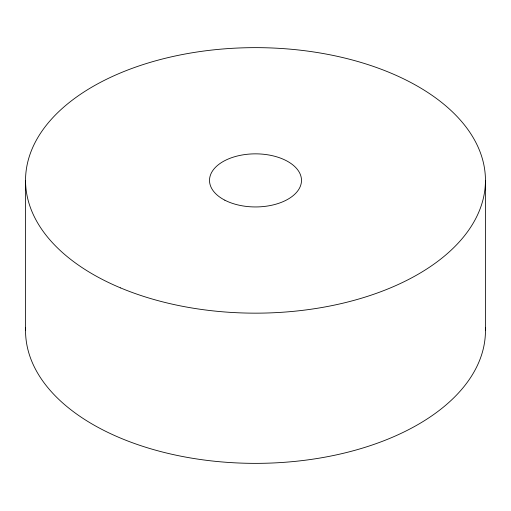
<?xml version="1.0" encoding="UTF-8"?>
<svg xmlns="http://www.w3.org/2000/svg" width="511" height="511" viewBox="0 0 511 511"><rect width="100%" height="100%" fill="white"/><g stroke="black" fill="none" stroke-linecap="round" stroke-linejoin="round"><path stroke-width="0.77" d="M485.45 180.396L485.45 330.604M25.55 180.396L25.55 330.604M485.393 327.551A229.95 132.758 0 0 1 255.5 463.362A229.95 132.758 0 0 1 25.607 327.551M120.57 287.904A229.95 132.758 0 0 0 484.217 194.11A229.95 132.758 0 0 0 161.706 59.187A229.95 132.758 0 0 0 120.57 287.904M224.834 200.184A45.99 26.553 0 0 0 300.513 185.838A45.99 26.553 0 0 0 241.154 155.172A45.99 26.553 0 0 0 224.834 200.184"/></g></svg>
